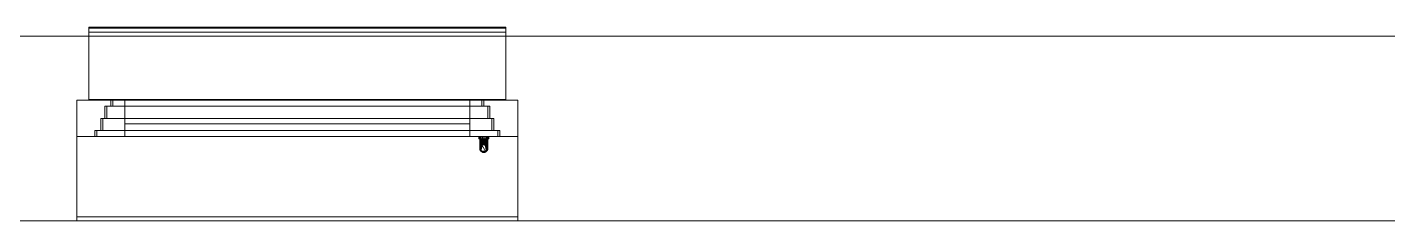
# Model space of a CAD drawing. Header units: millimetres. Extents: x 58509 to 70877, y -36887 to -9553.
# Drawn here: x 64091 to 67484, y -27774 to -27292 of the extents above; entities that cross this region are included whole.
import ezdxf

# ---------------------------------------------------------------- set-up
doc = ezdxf.new("R2010")
doc.units = ezdxf.units.MM
doc.layers.add('A-GLAZ', color=151, linetype='Continuous', lineweight=9)
doc.layers.add('A-WALL', color=113, linetype='Continuous', lineweight=9)

# ---------------------------------------------------------------- blocks, each defined once
blk = doc.blocks.new('FE 1 tlg - DrehKipp - 1100 x 1400-2474492-_3D_')
at = {"layer": 'A-GLAZ'}
mesh = blk.add_polyface(dxfattribs=at)
corners = [(-520, 252, 860.6), (-520, 230, 862), (-520, 72, 871.9), (520, 72, 871.9), (520, 230, 862), (520, 252, 860.6)]
mesh.append_faces([[corners[k] for k in face] for face in [(5, 0, 1, 4)]], dxfattribs={"vtx2": -1})
mesh.append_faces([[corners[k] for k in face] for face in [(1, 2, 3, 4)]], dxfattribs={"vtx3": -1})
mesh = blk.add_polyface(dxfattribs=at)
corners = [(-520, 252, 820.6), (-520, 252, 860.6), (520, 252, 860.6), (520, 252, 820.6)]
mesh.append_faces([[corners[k] for k in face] for face in [(3, 0, 1, 2)]])
mesh = blk.add_polyface(dxfattribs=at)
corners = [(-520, 240, 820.6), (-520, 252, 820.6), (520, 252, 820.6), (520, 240, 820.6)]
mesh.append_faces([[corners[k] for k in face] for face in [(0, 1, 2, 3)]])
mesh = blk.add_polyface(dxfattribs=at)
corners = [(-520, 230, 860), (-520, 230, 862), (-520, 252, 860.6), (-520, 252, 820.6), (-520, 240, 820.6), (-520, 240, 822.6), (-520, 250, 822.6), (-520, 250, 858.8)]
mesh.append_faces([[corners[k] for k in face] for face in [(6, 7, 2, 3)]], dxfattribs={"vtx1": -1, "vtx3": -1})
mesh.append_faces([[corners[k] for k in face] for face in [(4, 5, 6, 3)]], dxfattribs={"vtx2": -1})
mesh.append_faces([[corners[k] for k in face] for face in [(7, 0, 1, 2)]], dxfattribs={"vtx3": -1})
mesh = blk.add_polyface(dxfattribs=at)
corners = [(-520, 250, 822.6), (-520, 240, 822.6), (520, 240, 822.6), (520, 250, 822.6)]
mesh.append_faces([[corners[k] for k in face] for face in [(0, 1, 2, 3)]])
mesh = blk.add_polyface(dxfattribs=at)
corners = [(-520, 250, 858.8), (-520, 250, 822.6), (520, 250, 822.6), (520, 250, 858.8)]
mesh.append_faces([[corners[k] for k in face] for face in [(3, 0, 1, 2)]])
mesh = blk.add_polyface(dxfattribs=at)
corners = [(-520, 230, 860), (-520, 250, 858.8), (520, 250, 858.8), (520, 230, 860), (520, 70, 870), (-520, 70, 870)]
mesh.append_faces([[corners[k] for k in face] for face in [(4, 5, 0, 3)]], dxfattribs={"vtx2": -1})
mesh.append_faces([[corners[k] for k in face] for face in [(0, 1, 2, 3)]], dxfattribs={"vtx3": -1})
mesh = blk.add_polyface(dxfattribs=at)
corners = [(-520, 240, 822.6), (-520, 240, 820.6), (520, 240, 820.6), (520, 240, 822.6)]
mesh.append_faces([[corners[k] for k in face] for face in [(3, 0, 1, 2)]])
mesh = blk.add_polyface(dxfattribs=at)
corners = [(520, 230, 862), (520, 230, 860), (520, 250, 858.8), (520, 250, 822.6), (520, 240, 822.6), (520, 240, 820.6), (520, 252, 820.6), (520, 252, 860.6)]
mesh.append_faces([[corners[k] for k in face] for face in [(2, 7, 0, 1)]], dxfattribs={"vtx0": -1})
mesh.append_faces([[corners[k] for k in face] for face in [(7, 2, 3, 6)]], dxfattribs={"vtx0": -1, "vtx2": -1})
mesh.append_faces([[corners[k] for k in face] for face in [(5, 6, 3, 4)]], dxfattribs={"vtx1": -1})
mesh = blk.add_polyface(dxfattribs=at)
corners = [(-520, 230, 862), (-520, 230, 860), (-520, 70, 870), (-520, 70, 890), (-520, 72, 890), (-520, 72, 871.9)]
mesh.append_faces([[corners[k] for k in face] for face in [(3, 4, 5, 2)]], dxfattribs={"vtx2": -1})
mesh.append_faces([[corners[k] for k in face] for face in [(5, 0, 1, 2)]], dxfattribs={"vtx3": -1})
mesh = blk.add_polyface(dxfattribs=at)
corners = [(520, 230, 860), (520, 230, 862), (520, 72, 871.9), (520, 72, 890), (520, 70, 890), (520, 70, 870)]
mesh.append_faces([[corners[k] for k in face] for face in [(2, 5, 0, 1)]], dxfattribs={"vtx0": -1})
mesh.append_faces([[corners[k] for k in face] for face in [(2, 3, 4, 5)]], dxfattribs={"vtx3": -1})
mesh = blk.add_polyface(dxfattribs=at)
corners = [(550, 70, 850), (550, -20, 850), (-550, -20, 850), (-550, 70, 850)]
mesh.append_faces([[corners[k] for k in face] for face in [(1, 2, 3, 0)]])
mesh = blk.add_polyface(dxfattribs=at)
corners = [(-550, -20, 2250), (-550, 70, 2250), (-550, 70, 850), (-550, -20, 850)]
mesh.append_faces([[corners[k] for k in face] for face in [(3, 0, 1, 2)]])
mesh = blk.add_polyface(dxfattribs=at)
corners = [(-550, 70, 2250), (550, 70, 2250), (550, 70, 850), (-550, 70, 850), (465, 70, 945), (465, 70, 2165), (-465, 70, 2165), (-465, 70, 945)]
mesh.append_faces([[corners[k] for k in face] for face in [(1, 5, 6, 0), (0, 6, 7, 3)]], dxfattribs={"vtx0": -1, "vtx2": -1})
mesh.append_faces([[corners[k] for k in face] for face in [(4, 5, 1, 2), (7, 4, 2, 3)]], dxfattribs={"vtx1": -1, "vtx3": -1})
mesh = blk.add_polyface(dxfattribs=at)
corners = [(550, 70, 2250), (-550, 70, 2250), (-550, -20, 2250), (550, -20, 2250)]
mesh.append_faces([[corners[k] for k in face] for face in [(2, 3, 0, 1)]])
mesh = blk.add_polyface(dxfattribs=at)
corners = [(-520, 72, 890), (-520, 70, 890), (520, 70, 890), (520, 72, 890)]
mesh.append_faces([[corners[k] for k in face] for face in [(0, 1, 2, 3)]])
mesh = blk.add_polyface(dxfattribs=at)
corners = [(-520, 72, 871.9), (-520, 72, 890), (520, 72, 890), (520, 72, 871.9)]
mesh.append_faces([[corners[k] for k in face] for face in [(3, 0, 1, 2)]])
mesh = blk.add_polyface(dxfattribs=at)
corners = [(-520, 70, 890), (-520, 70, 870), (520, 70, 870), (520, 70, 890)]
mesh.append_faces([[corners[k] for k in face] for face in [(3, 0, 1, 2)]])
mesh = blk.add_polyface(dxfattribs=at)
corners = [(-465, 55, 945), (-465, 70, 945), (-465, 70, 2165), (-465, 55, 2165)]
mesh.append_faces([[corners[k] for k in face] for face in [(0, 1, 2, 3)]])
mesh = blk.add_polyface(dxfattribs=at)
corners = [(465, 55, 945), (465, 70, 945), (-465, 70, 945), (-465, 55, 945)]
mesh.append_faces([[corners[k] for k in face] for face in [(3, 0, 1, 2)]])
mesh = blk.add_polyface(dxfattribs=at)
corners = [(465, 70, 2165), (465, 55, 2165), (-465, 55, 2165), (-465, 70, 2165)]
mesh.append_faces([[corners[k] for k in face] for face in [(2, 3, 0, 1)]])
mesh = blk.add_polyface(dxfattribs=at)
corners = [(-460, 70, 950), (-460, 70, 2160), (460, 70, 2160), (460, 70, 950), (-430, 70, 2130), (-430, 70, 980), (430, 70, 980), (430, 70, 2130)]
mesh.append_faces([[corners[k] for k in face] for face in [(2, 7, 4, 1), (1, 4, 5, 0)]], dxfattribs={"vtx0": -1, "vtx2": -1})
mesh.append_faces([[corners[k] for k in face] for face in [(6, 7, 2, 3), (5, 6, 3, 0)]], dxfattribs={"vtx1": -1, "vtx3": -1})
mesh = blk.add_polyface(dxfattribs=at)
corners = [(-460, 70, 2160), (-460, 70, 950), (-460, 55, 950), (-460, 55, 2160)]
mesh.append_faces([[corners[k] for k in face] for face in [(2, 3, 0, 1)]])
mesh = blk.add_polyface(dxfattribs=at)
corners = [(-460, 70, 950), (460, 70, 950), (460, 55, 950), (-460, 55, 950)]
mesh.append_faces([[corners[k] for k in face] for face in [(3, 0, 1, 2)]])
mesh = blk.add_polyface(dxfattribs=at)
corners = [(460, 70, 2160), (-460, 70, 2160), (-460, 55, 2160), (460, 55, 2160)]
mesh.append_faces([[corners[k] for k in face] for face in [(3, 0, 1, 2)]])
mesh = blk.add_polyface(dxfattribs=at)
corners = [(-430, -20, 2130), (-430, -20, 980), (-430, 70, 980), (-430, 70, 2130)]
mesh.append_faces([[corners[k] for k in face] for face in [(3, 0, 1, 2)]])
mesh = blk.add_polyface(dxfattribs=at)
corners = [(-430, -20, 980), (430, -20, 980), (430, 70, 980), (-430, 70, 980)]
mesh.append_faces([[corners[k] for k in face] for face in [(3, 0, 1, 2)]])
mesh = blk.add_polyface(dxfattribs=at)
corners = [(430, -20, 2130), (-430, -20, 2130), (-430, 70, 2130), (430, 70, 2130)]
mesh.append_faces([[corners[k] for k in face] for face in [(3, 0, 1, 2)]])
mesh = blk.add_polyface(dxfattribs=at)
corners = [(430, -20, 980), (430, -20, 2130), (430, 70, 2130), (430, 70, 980)]
mesh.append_faces([[corners[k] for k in face] for face in [(3, 0, 1, 2)]])
mesh = blk.add_polyface(dxfattribs=at)
corners = [(460, 70, 950), (460, 70, 2160), (460, 55, 2160), (460, 55, 950)]
mesh.append_faces([[corners[k] for k in face] for face in [(2, 3, 0, 1)]])
mesh = blk.add_polyface(dxfattribs=at)
corners = [(465, 70, 945), (465, 55, 945), (465, 55, 2165), (465, 70, 2165)]
mesh.append_faces([[corners[k] for k in face] for face in [(2, 3, 0, 1)]])
mesh = blk.add_polyface(dxfattribs=at)
corners = [(550, 70, 2250), (550, -20, 2250), (550, -20, 850), (550, 70, 850)]
mesh.append_faces([[corners[k] for k in face] for face in [(3, 0, 1, 2)]])
mesh = blk.add_polyface(dxfattribs=at)
corners = [(480, 55, 930), (480, 55, 2180), (-480, 55, 2180), (-480, 55, 930), (465, 55, 2165), (465, 55, 945), (-465, 55, 945), (-465, 55, 2165)]
mesh.append_faces([[corners[k] for k in face] for face in [(2, 7, 4, 1), (1, 4, 5, 0)]], dxfattribs={"vtx0": -1, "vtx2": -1})
mesh.append_faces([[corners[k] for k in face] for face in [(6, 7, 2, 3), (5, 6, 3, 0)]], dxfattribs={"vtx1": -1, "vtx3": -1})
mesh = blk.add_polyface(dxfattribs=at)
corners = [(480, 25, 930), (480, 55, 930), (-480, 55, 930), (-480, 25, 930)]
mesh.append_faces([[corners[k] for k in face] for face in [(3, 0, 1, 2)]])
mesh = blk.add_polyface(dxfattribs=at)
corners = [(-480, 25, 930), (-480, 55, 930), (-480, 55, 2180), (-480, 25, 2180)]
mesh.append_faces([[corners[k] for k in face] for face in [(3, 0, 1, 2)]])
mesh = blk.add_polyface(dxfattribs=at)
corners = [(480, 55, 2180), (480, 25, 2180), (-480, 25, 2180), (-480, 55, 2180)]
mesh.append_faces([[corners[k] for k in face] for face in [(2, 3, 0, 1)]])
mesh = blk.add_polyface(dxfattribs=at)
corners = [(-475, 55, 2175), (-475, 55, 935), (-475, 25, 935), (-475, 25, 2175)]
mesh.append_faces([[corners[k] for k in face] for face in [(2, 3, 0, 1)]])
mesh = blk.add_polyface(dxfattribs=at)
corners = [(-475, 55, 935), (475, 55, 935), (475, 25, 935), (-475, 25, 935)]
mesh.append_faces([[corners[k] for k in face] for face in [(3, 0, 1, 2)]])
mesh = blk.add_polyface(dxfattribs=at)
corners = [(-475, 55, 935), (-475, 55, 2175), (475, 55, 2175), (475, 55, 935), (-460, 55, 2160), (-460, 55, 950), (460, 55, 950), (460, 55, 2160)]
mesh.append_faces([[corners[k] for k in face] for face in [(2, 7, 4, 1), (1, 4, 5, 0)]], dxfattribs={"vtx0": -1, "vtx2": -1})
mesh.append_faces([[corners[k] for k in face] for face in [(6, 7, 2, 3), (5, 6, 3, 0)]], dxfattribs={"vtx1": -1, "vtx3": -1})
mesh = blk.add_polyface(dxfattribs=at)
corners = [(475, 55, 2175), (-475, 55, 2175), (-475, 25, 2175), (475, 25, 2175)]
mesh.append_faces([[corners[k] for k in face] for face in [(2, 3, 0, 1)]])
at = {"layer": 'A-GLAZ', "transparency": 33554432}
mesh = blk.add_polyface(dxfattribs=at)
corners = [(-430, 55, 980), (430, 55, 980), (430, 11, 980), (-430, 11, 980)]
mesh.append_faces([[corners[k] for k in face] for face in [(0, 1, 2, 3)]])
mesh = blk.add_polyface(dxfattribs=at)
corners = [(-430, 55, 2130), (-430, 55, 980), (-430, 11, 980), (-430, 11, 2130)]
mesh.append_faces([[corners[k] for k in face] for face in [(2, 3, 0, 1)]])
mesh = blk.add_polyface(dxfattribs=at)
corners = [(430, 55, 2130), (430, 55, 980), (-430, 55, 980), (-430, 55, 2130)]
mesh.append_faces([[corners[k] for k in face] for face in [(2, 3, 0, 1)]])
mesh = blk.add_polyface(dxfattribs=at)
corners = [(-430, 55, 2130), (-430, 11, 2130), (430, 11, 2130), (430, 55, 2130)]
mesh.append_faces([[corners[k] for k in face] for face in [(3, 0, 1, 2)]])
mesh = blk.add_polyface(dxfattribs=at)
corners = [(430, 11, 2130), (430, 11, 980), (430, 55, 980), (430, 55, 2130)]
mesh.append_faces([[corners[k] for k in face] for face in [(2, 3, 0, 1)]])
at = {"layer": 'A-GLAZ'}
mesh = blk.add_polyface(dxfattribs=at)
corners = [(475, 55, 935), (475, 55, 2175), (475, 25, 2175), (475, 25, 935)]
mesh.append_faces([[corners[k] for k in face] for face in [(2, 3, 0, 1)]])
mesh = blk.add_polyface(dxfattribs=at)
corners = [(480, 55, 2180), (480, 55, 930), (480, 25, 930), (480, 25, 2180)]
mesh.append_faces([[corners[k] for k in face] for face in [(2, 3, 0, 1)]])
mesh = blk.add_polyface(dxfattribs=at)
corners = [(490, 25, 920), (490, 25, 2190), (-490, 25, 2190), (-490, 25, 920), (480, 25, 2180), (480, 25, 930), (-480, 25, 930), (-480, 25, 2180)]
mesh.append_faces([[corners[k] for k in face] for face in [(2, 7, 4, 1), (1, 4, 5, 0)]], dxfattribs={"vtx0": -1, "vtx2": -1})
mesh.append_faces([[corners[k] for k in face] for face in [(6, 7, 2, 3), (5, 6, 3, 0)]], dxfattribs={"vtx1": -1, "vtx3": -1})
mesh = blk.add_polyface(dxfattribs=at)
corners = [(490, -5, 920), (490, 25, 920), (-490, 25, 920), (-490, -5, 920)]
mesh.append_faces([[corners[k] for k in face] for face in [(3, 0, 1, 2)]])
mesh = blk.add_polyface(dxfattribs=at)
corners = [(-490, -5, 920), (-490, 25, 920), (-490, 25, 2190), (-490, -5, 2190)]
mesh.append_faces([[corners[k] for k in face] for face in [(0, 1, 2, 3)]])
mesh = blk.add_polyface(dxfattribs=at)
corners = [(490, 25, 2190), (490, -5, 2190), (-490, -5, 2190), (-490, 25, 2190)]
mesh.append_faces([[corners[k] for k in face] for face in [(1, 2, 3, 0)]])
mesh = blk.add_polyface(dxfattribs=at)
corners = [(-485, 25, 2185), (-485, 25, 925), (-485, -5, 925), (-485, -5, 2185)]
mesh.append_faces([[corners[k] for k in face] for face in [(2, 3, 0, 1)]])
mesh = blk.add_polyface(dxfattribs=at)
corners = [(-485, 25, 925), (485, 25, 925), (485, -5, 925), (-485, -5, 925)]
mesh.append_faces([[corners[k] for k in face] for face in [(3, 0, 1, 2)]])
mesh = blk.add_polyface(dxfattribs=at)
corners = [(-485, 25, 925), (-485, 25, 2185), (485, 25, 2185), (485, 25, 925), (-475, 25, 2175), (-475, 25, 935), (475, 25, 935), (475, 25, 2175)]
mesh.append_faces([[corners[k] for k in face] for face in [(2, 7, 4, 1), (1, 4, 5, 0)]], dxfattribs={"vtx0": -1, "vtx2": -1})
mesh.append_faces([[corners[k] for k in face] for face in [(6, 7, 2, 3), (5, 6, 3, 0)]], dxfattribs={"vtx1": -1, "vtx3": -1})
mesh = blk.add_polyface(dxfattribs=at)
corners = [(485, 25, 2185), (-485, 25, 2185), (-485, -5, 2185), (485, -5, 2185)]
mesh.append_faces([[corners[k] for k in face] for face in [(2, 3, 0, 1)]])
at = {"layer": 'A-GLAZ', "transparency": 33554432}
mesh = blk.add_polyface(dxfattribs=at)
corners = [(-430, 11, 2130), (-430, 11, 980), (430, 11, 980), (430, 11, 2130)]
mesh.append_faces([[corners[k] for k in face] for face in [(2, 3, 0, 1)]])
at = {"layer": 'A-GLAZ'}
mesh = blk.add_polyface(dxfattribs=at)
corners = [(485, 25, 925), (485, 25, 2185), (485, -5, 2185), (485, -5, 925)]
mesh.append_faces([[corners[k] for k in face] for face in [(3, 0, 1, 2)]])
mesh = blk.add_polyface(dxfattribs=at)
corners = [(490, 25, 2190), (490, 25, 920), (490, -5, 920), (490, -5, 2190)]
mesh.append_faces([[corners[k] for k in face] for face in [(2, 3, 0, 1)]])
mesh = blk.add_polyface(dxfattribs=at)
corners = [(550, -20, 2250), (-550, -20, 2250), (-550, -20, 850), (550, -20, 850), (505, -20, 2205), (505, -20, 905), (-505, -20, 905), (-505, -20, 2205)]
mesh.append_faces([[corners[k] for k in face] for face in [(1, 7, 4, 0), (0, 4, 5, 3)]], dxfattribs={"vtx0": -1, "vtx2": -1})
mesh.append_faces([[corners[k] for k in face] for face in [(6, 7, 1, 2), (5, 6, 2, 3)]], dxfattribs={"vtx1": -1, "vtx3": -1})
at = {"layer": 'A-GLAZ', "lineweight": 5}
mesh = blk.add_polyface(dxfattribs=at)
corners = [(-550, -20, 875), (-550, -230, 875), (550, -230, 875), (550, -20, 875)]
mesh.append_faces([[corners[k] for k in face] for face in [(3, 0, 1, 2)]])
mesh = blk.add_polyface(dxfattribs=at)
corners = [(-550, -20, 850), (550, -20, 850), (550, -220, 850), (-550, -220, 850)]
mesh.append_faces([[corners[k] for k in face] for face in [(2, 3, 0, 1)]])
mesh = blk.add_polyface(dxfattribs=at)
corners = [(-550, -230, 875), (-550, -20, 875), (-550, -20, 850), (-550, -220, 850), (-550, -220, 857), (-550, -230, 857)]
mesh.append_faces([[corners[k] for k in face] for face in [(0, 4, 5)]], dxfattribs={"vtx0": -1})
mesh.append_faces([[corners[k] for k in face] for face in [(4, 0, 1, 2)]], dxfattribs={"vtx0": -1, "vtx3": -1})
mesh.append_faces([[corners[k] for k in face] for face in [(3, 4, 2)]], dxfattribs={"vtx1": -1})
mesh = blk.add_polyface(dxfattribs=at)
corners = [(-550, -20, 875), (550, -20, 875), (550, -20, 850), (-550, -20, 850)]
mesh.append_faces([[corners[k] for k in face] for face in [(0, 1, 2, 3)]])
at = {"layer": 'A-GLAZ'}
mesh = blk.add_polyface(dxfattribs=at)
corners = [(505, -20, 905), (505, -5, 905), (-505, -5, 905), (-505, -20, 905)]
mesh.append_faces([[corners[k] for k in face] for face in [(0, 1, 2, 3)]])
mesh = blk.add_polyface(dxfattribs=at)
corners = [(-505, -20, 905), (-505, -5, 905), (-505, -5, 2205), (-505, -20, 2205)]
mesh.append_faces([[corners[k] for k in face] for face in [(0, 1, 2, 3)]])
mesh = blk.add_polyface(dxfattribs=at)
corners = [(505, -5, 905), (505, -5, 2205), (-505, -5, 2205), (-505, -5, 905), (490, -5, 2190), (490, -5, 920), (-490, -5, 920), (-490, -5, 2190)]
mesh.append_faces([[corners[k] for k in face] for face in [(2, 7, 4, 1), (1, 4, 5, 0)]], dxfattribs={"vtx0": -1, "vtx2": -1})
mesh.append_faces([[corners[k] for k in face] for face in [(6, 7, 2, 3), (5, 6, 3, 0)]], dxfattribs={"vtx1": -1, "vtx3": -1})
mesh = blk.add_polyface(dxfattribs=at)
corners = [(505, -5, 2205), (505, -20, 2205), (-505, -20, 2205), (-505, -5, 2205)]
mesh.append_faces([[corners[k] for k in face] for face in [(2, 3, 0, 1)]])
mesh = blk.add_polyface(dxfattribs=at)
corners = [(-500, -5, 2200), (-500, -5, 910), (-500, -20, 910), (-500, -20, 2200)]
mesh.append_faces([[corners[k] for k in face] for face in [(3, 0, 1, 2)]])
mesh = blk.add_polyface(dxfattribs=at)
corners = [(-500, -5, 910), (500, -5, 910), (500, -20, 910), (-500, -20, 910)]
mesh.append_faces([[corners[k] for k in face] for face in [(2, 3, 0, 1)]])
mesh = blk.add_polyface(dxfattribs=at)
corners = [(-500, -5, 910), (-500, -5, 2200), (500, -5, 2200), (500, -5, 910), (-485, -5, 2185), (-485, -5, 925), (485, -5, 925), (485, -5, 2185)]
mesh.append_faces([[corners[k] for k in face] for face in [(2, 7, 4, 1), (1, 4, 5, 0)]], dxfattribs={"vtx0": -1, "vtx2": -1})
mesh.append_faces([[corners[k] for k in face] for face in [(6, 7, 2, 3), (5, 6, 3, 0)]], dxfattribs={"vtx1": -1, "vtx3": -1})
mesh = blk.add_polyface(dxfattribs=at)
corners = [(500, -5, 2200), (-500, -5, 2200), (-500, -20, 2200), (500, -20, 2200)]
mesh.append_faces([[corners[k] for k in face] for face in [(2, 3, 0, 1)]])
mesh = blk.add_polyface(dxfattribs=at)
corners = [(-500, -20, 2200), (-500, -20, 910), (500, -20, 910), (500, -20, 2200), (-430, -20, 980), (-430, -20, 2130), (430, -20, 2130), (430, -20, 980)]
mesh.append_faces([[corners[k] for k in face] for face in [(2, 7, 4, 1), (1, 4, 5, 0)]], dxfattribs={"vtx0": -1, "vtx2": -1})
mesh.append_faces([[corners[k] for k in face] for face in [(6, 7, 2, 3), (5, 6, 3, 0)]], dxfattribs={"vtx1": -1, "vtx3": -1})
at = {"layer": 'A-GLAZ', "lineweight": 5}
mesh = blk.add_polyface(dxfattribs=at)
corners = [(452.5, -20, 1572.5), (452.9, -20, 1575.7), (454.2, -20, 1578.7), (456.2, -20, 1581.3), (458.8, -20, 1583.3), (461.8, -20, 1584.6), (465, -20, 1585), (468.2, -20, 1584.6), (471.3, -20, 1583.3), (473.8, -20, 1581.3), (475.8, -20, 1578.7), (477.1, -20, 1575.7), (477.5, -20, 1572.5), (477.5, -20, 1555), (477.5, -20, 1537.5), (477.1, -20, 1534.3), (475.8, -20, 1531.2), (473.8, -20, 1528.7), (471.3, -20, 1526.7), (468.2, -20, 1525.4), (465, -20, 1525), (461.8, -20, 1525.4), (458.8, -20, 1526.7), (456.2, -20, 1528.7), (454.2, -20, 1531.2), (452.9, -20, 1534.3), (452.5, -20, 1537.5), (452.5, -20, 1555)]
mesh.append_faces([[corners[k] for k in face] for face in [(7, 5, 6)]], dxfattribs={"vtx0": -1})
mesh.append_faces([[corners[k] for k in face] for face in [(0, 11, 12, 13), (13, 26, 27, 0)]], dxfattribs={"vtx0": -1, "vtx3": -1})
mesh.append_faces([[corners[k] for k in face] for face in [(14, 15, 26, 13), (0, 1, 11)]], dxfattribs={"vtx1": -1, "vtx2": -1})
mesh.append_faces([[corners[k] for k in face] for face in [(15, 16, 25, 26), (18, 19, 22, 23), (17, 18, 23, 24), (16, 17, 24, 25), (10, 11, 1, 2), (8, 9, 3, 4), (7, 8, 4, 5), (9, 10, 2, 3)]], dxfattribs={"vtx1": -1, "vtx3": -1})
mesh.append_faces([[corners[k] for k in face] for face in [(19, 20, 21, 22)]], dxfattribs={"vtx3": -1})
mesh = blk.add_polyface(dxfattribs=at)
corners = [(477.5, -26, 1572.5), (477.5, -20, 1572.5), (477.1, -20, 1575.7), (475.8, -20, 1578.7), (473.8, -20, 1581.3), (471.3, -20, 1583.3), (468.2, -20, 1584.6), (465, -20, 1585), (461.8, -20, 1584.6), (458.8, -20, 1583.3), (456.2, -20, 1581.3), (454.2, -20, 1578.7), (452.9, -20, 1575.7), (452.5, -20, 1572.5), (452.5, -26, 1572.5), (452.9, -26, 1575.7), (454.2, -26, 1578.7), (456.2, -26, 1581.3), (458.8, -26, 1583.3), (461.8, -26, 1584.6), (465, -26, 1585), (468.2, -26, 1584.6), (471.3, -26, 1583.3), (473.8, -26, 1581.3), (475.8, -26, 1578.7), (477.1, -26, 1575.7)]
mesh.append_faces([[corners[k] for k in face] for face in [(15, 12, 13, 14), (2, 25, 0, 1)]], dxfattribs={"vtx0": -1})
mesh.append_faces([[corners[k] for k in face] for face in [(16, 11, 12, 15), (18, 9, 10, 17), (17, 10, 11, 16), (19, 8, 9, 18), (8, 19, 20, 7), (21, 6, 7, 20), (22, 5, 6, 21), (24, 3, 4, 23), (23, 4, 5, 22), (25, 2, 3, 24)]], dxfattribs={"vtx0": -1, "vtx2": -1})
mesh = blk.add_polyface(dxfattribs=at)
corners = [(452.5, -26, 1537.5), (452.5, -20, 1537.5), (452.9, -20, 1534.3), (454.2, -20, 1531.2), (456.2, -20, 1528.7), (458.8, -20, 1526.7), (461.8, -20, 1525.4), (465, -20, 1525), (468.2, -20, 1525.4), (471.3, -20, 1526.7), (473.8, -20, 1528.7), (475.8, -20, 1531.2), (477.1, -20, 1534.3), (477.5, -20, 1537.5), (477.5, -26, 1537.5), (477.1, -26, 1534.3), (475.8, -26, 1531.2), (473.8, -26, 1528.7), (471.3, -26, 1526.7), (468.2, -26, 1525.4), (465, -26, 1525), (461.8, -26, 1525.4), (458.8, -26, 1526.7), (456.2, -26, 1528.7), (454.2, -26, 1531.2), (452.9, -26, 1534.3)]
mesh.append_faces([[corners[k] for k in face] for face in [(15, 12, 13, 14), (2, 25, 0, 1)]], dxfattribs={"vtx0": -1})
mesh.append_faces([[corners[k] for k in face] for face in [(16, 11, 12, 15), (18, 9, 10, 17), (17, 10, 11, 16), (19, 8, 9, 18), (8, 19, 20, 7), (21, 6, 7, 20), (22, 5, 6, 21), (24, 3, 4, 23), (23, 4, 5, 22), (25, 2, 3, 24)]], dxfattribs={"vtx0": -1, "vtx2": -1})
mesh = blk.add_polyface(dxfattribs=at)
corners = [(452.5, -26, 1555), (452.5, -20, 1555), (452.5, -20, 1537.5), (452.5, -26, 1537.5)]
mesh.append_faces([[corners[k] for k in face] for face in [(3, 0, 1, 2)]])
mesh = blk.add_polyface(dxfattribs=at)
corners = [(452.5, -26, 1572.5), (452.5, -20, 1572.5), (452.5, -20, 1555), (452.5, -26, 1555)]
mesh.append_faces([[corners[k] for k in face] for face in [(2, 3, 0, 1)]])
mesh = blk.add_polyface(dxfattribs=at)
corners = [(452.5, -26, 1572.5), (452.5, -26, 1555), (452.5, -26, 1537.5), (452.9, -26, 1534.3), (454.2, -26, 1531.2), (456.2, -26, 1528.7), (458.8, -26, 1526.7), (461.8, -26, 1525.4), (465, -26, 1525), (468.2, -26, 1525.4), (471.3, -26, 1526.7), (473.8, -26, 1528.7), (475.8, -26, 1531.2), (477.1, -26, 1534.3), (477.5, -26, 1537.5), (477.5, -26, 1555), (477.5, -26, 1572.5), (477.1, -26, 1575.7), (475.8, -26, 1578.7), (473.8, -26, 1581.3), (471.3, -26, 1583.3), (468.2, -26, 1584.6), (465, -26, 1585), (461.8, -26, 1584.6), (458.8, -26, 1583.3), (456.2, -26, 1581.3), (454.2, -26, 1578.7), (452.9, -26, 1575.7), (475, -26, 1555), (474.7, -26, 1552.4), (473.7, -26, 1550), (472.1, -26, 1547.9), (470, -26, 1546.3), (467.6, -26, 1545.3), (465, -26, 1545), (462.4, -26, 1545.3), (460, -26, 1546.3), (457.9, -26, 1547.9), (456.3, -26, 1550), (455.3, -26, 1552.4), (455, -26, 1555), (455.3, -26, 1557.6), (456.3, -26, 1560), (457.9, -26, 1562.1), (460, -26, 1563.7), (462.4, -26, 1564.7), (465, -26, 1565), (467.6, -26, 1564.7), (470, -26, 1563.7), (472.1, -26, 1562.1), (473.7, -26, 1560), (474.7, -26, 1557.6)]
mesh.append_faces([[corners[k] for k in face] for face in [(36, 2, 35)]], dxfattribs={"vtx0": -1, "vtx1": -1})
mesh.append_faces([[corners[k] for k in face] for face in [(2, 36, 37), (2, 37, 38, 1), (34, 11, 12, 33), (14, 31, 32), (14, 32, 33), (0, 43, 44), (0, 44, 45, 27), (16, 48, 49), (16, 49, 50), (47, 17, 18, 46), (1, 40, 41)]], dxfattribs={"vtx0": -1, "vtx2": -1})
mesh.append_faces([[corners[k] for k in face] for face in [(34, 7, 8, 9), (34, 9, 10, 11), (33, 12, 13, 14), (46, 24, 25, 26), (46, 20, 21, 22)]], dxfattribs={"vtx0": -1, "vtx3": -1})
mesh.append_faces([[corners[k] for k in face] for face in [(3, 4, 35, 2), (6, 7, 34, 5), (38, 39, 1), (39, 40, 1), (29, 30, 15), (28, 29, 15), (41, 42, 1), (23, 24, 46, 22), (51, 28, 15), (19, 20, 46, 18)]], dxfattribs={"vtx1": -1, "vtx2": -1})
mesh.append_faces([[corners[k] for k in face] for face in [(4, 5, 34, 35), (14, 15, 30, 31), (42, 43, 0, 1), (26, 27, 45, 46), (47, 48, 16, 17), (50, 51, 15, 16)]], dxfattribs={"vtx1": -1, "vtx3": -1})
mesh = blk.add_polyface(dxfattribs=at)
corners = [(475, -50, 1555), (475, -26, 1555), (474.7, -26, 1557.6), (473.7, -26, 1560), (472.1, -26, 1562.1), (470, -26, 1563.7), (467.6, -26, 1564.7), (465, -26, 1565), (462.4, -26, 1564.7), (460, -26, 1563.7), (457.9, -26, 1562.1), (456.3, -26, 1560), (455.3, -26, 1557.6), (455, -26, 1555), (455, -50, 1555), (455.3, -52.6, 1557.6), (456.3, -55, 1560), (457.9, -57.1, 1562.1), (460, -58.7, 1563.7), (462.4, -59.7, 1564.7), (465, -60, 1565), (467.6, -59.7, 1564.7), (470, -58.7, 1563.7), (472.1, -57.1, 1562.1), (473.7, -55, 1560), (474.7, -52.6, 1557.6)]
mesh.append_faces([[corners[k] for k in face] for face in [(14, 12, 13)]], dxfattribs={"vtx0": -1})
mesh.append_faces([[corners[k] for k in face] for face in [(25, 6, 24), (3, 0, 2), (5, 0, 4), (12, 14, 11), (10, 14, 9), (19, 22, 18)]], dxfattribs={"vtx0": -1, "vtx1": -1})
mesh.append_faces([[corners[k] for k in face] for face in [(17, 23, 7)]], dxfattribs={"vtx0": -1, "vtx1": -1, "vtx2": -1})
mesh.append_faces([[corners[k] for k in face] for face in [(18, 22, 23, 17), (7, 23, 24), (0, 3, 4), (7, 16, 17), (16, 7, 8), (15, 8, 9), (14, 10, 11)]], dxfattribs={"vtx0": -1, "vtx2": -1})
mesh.append_faces([[corners[k] for k in face] for face in [(21, 22, 19, 20), (1, 2, 0)]], dxfattribs={"vtx1": -1})
mesh.append_faces([[corners[k] for k in face] for face in [(6, 7, 24), (25, 0, 5), (5, 6, 25), (15, 16, 8), (14, 15, 9)]], dxfattribs={"vtx1": -1, "vtx2": -1})
mesh = blk.add_polyface(dxfattribs=at)
corners = [(455, -50, 1555), (455, -26, 1555), (455.3, -26, 1552.4), (456.3, -26, 1550), (457.9, -26, 1547.9), (460, -26, 1546.3), (462.4, -26, 1545.3), (465, -26, 1545), (467.6, -26, 1545.3), (470, -26, 1546.3), (472.1, -26, 1547.9), (473.7, -26, 1550), (474.7, -26, 1552.4), (475, -26, 1555), (475, -50, 1555), (474.7, -47.4, 1552.4), (473.7, -45, 1550), (472.1, -42.9, 1547.9), (470, -41.3, 1546.3), (467.6, -40.3, 1545.3), (465, -40, 1545), (462.4, -40.3, 1545.3), (460, -41.3, 1546.3), (457.9, -42.9, 1547.9), (456.3, -45, 1550), (455.3, -47.4, 1552.4)]
mesh.append_faces([[corners[k] for k in face] for face in [(1, 25, 0)]], dxfattribs={"vtx0": -1})
mesh.append_faces([[corners[k] for k in face] for face in [(2, 23, 1), (3, 22, 2), (6, 21, 5), (12, 18, 11), (10, 19, 9)]], dxfattribs={"vtx0": -1, "vtx1": -1})
mesh.append_faces([[corners[k] for k in face] for face in [(1, 24, 25), (4, 21, 22), (2, 22, 23), (1, 23, 24), (22, 3, 4), (12, 17, 18), (10, 18, 19), (13, 15, 16), (13, 16, 17), (20, 7, 8, 19), (19, 8, 9), (18, 10, 11), (17, 12, 13)]], dxfattribs={"vtx0": -1, "vtx2": -1})
mesh.append_faces([[corners[k] for k in face] for face in [(4, 5, 21)]], dxfattribs={"vtx1": -1, "vtx2": -1})
mesh.append_faces([[corners[k] for k in face] for face in [(6, 7, 20, 21)]], dxfattribs={"vtx1": -1, "vtx3": -1})
mesh.append_faces([[corners[k] for k in face] for face in [(13, 14, 15)]], dxfattribs={"vtx2": -1})
mesh = blk.add_polyface(dxfattribs=at)
corners = [(477.5, -26, 1555), (477.5, -20, 1555), (477.5, -20, 1572.5), (477.5, -26, 1572.5)]
mesh.append_faces([[corners[k] for k in face] for face in [(3, 0, 1, 2)]])
mesh = blk.add_polyface(dxfattribs=at)
corners = [(477.5, -26, 1537.5), (477.5, -20, 1537.5), (477.5, -20, 1555), (477.5, -26, 1555)]
mesh.append_faces([[corners[k] for k in face] for face in [(2, 3, 0, 1)]])
at = {"layer": 'A-GLAZ'}
mesh = blk.add_polyface(dxfattribs=at)
corners = [(500, -5, 910), (500, -5, 2200), (500, -20, 2200), (500, -20, 910)]
mesh.append_faces([[corners[k] for k in face] for face in [(3, 0, 1, 2)]])
mesh = blk.add_polyface(dxfattribs=at)
corners = [(505, -5, 2205), (505, -5, 905), (505, -20, 905), (505, -20, 2205)]
mesh.append_faces([[corners[k] for k in face] for face in [(2, 3, 0, 1)]])
at = {"layer": 'A-GLAZ', "lineweight": 5}
mesh = blk.add_polyface(dxfattribs=at)
corners = [(550, -20, 875), (550, -230, 875), (550, -230, 857), (550, -220, 857), (550, -220, 850), (550, -20, 850)]
mesh.append_faces([[corners[k] for k in face] for face in [(3, 0, 1, 2)]], dxfattribs={"vtx0": -1})
mesh.append_faces([[corners[k] for k in face] for face in [(5, 0, 3, 4)]], dxfattribs={"vtx1": -1})
mesh = blk.add_polyface(dxfattribs=at)
corners = [(475, -50, 1435), (474.7, -52.6, 1435), (473.7, -55, 1435), (472.1, -57.1, 1435), (470, -58.7, 1435), (467.6, -59.7, 1435), (465, -60, 1435), (462.4, -59.7, 1435), (460, -58.7, 1435), (457.9, -57.1, 1435), (456.3, -55, 1435), (455.3, -52.6, 1435), (455, -50, 1435), (455.3, -47.4, 1435), (456.3, -45, 1435), (457.9, -42.9, 1435), (460, -41.3, 1435), (462.4, -40.3, 1435), (465, -40, 1435), (467.6, -40.3, 1435), (470, -41.3, 1435), (472.1, -42.9, 1435), (473.7, -45, 1435), (474.7, -47.4, 1435)]
mesh.append_faces([[corners[k] for k in face] for face in [(14, 12, 13), (8, 6, 7)]], dxfattribs={"vtx0": -1})
mesh.append_faces([[corners[k] for k in face] for face in [(16, 4, 8, 14)]], dxfattribs={"vtx0": -1, "vtx1": -1, "vtx2": -1, "vtx3": -1})
mesh.append_faces([[corners[k] for k in face] for face in [(16, 21, 22, 4), (8, 11, 12, 14)]], dxfattribs={"vtx0": -1, "vtx2": -1, "vtx3": -1})
mesh.append_faces([[corners[k] for k in face] for face in [(20, 21, 18, 19), (15, 16, 14)]], dxfattribs={"vtx1": -1})
mesh.append_faces([[corners[k] for k in face] for face in [(0, 1, 4)]], dxfattribs={"vtx1": -1, "vtx2": -1})
mesh.append_faces([[corners[k] for k in face] for face in [(2, 3, 4, 1)]], dxfattribs={"vtx2": -1})
mesh.append_faces([[corners[k] for k in face] for face in [(22, 23, 0, 4), (4, 5, 6, 8), (16, 17, 18, 21)]], dxfattribs={"vtx2": -1, "vtx3": -1})
mesh.append_faces([[corners[k] for k in face] for face in [(8, 9, 10, 11)]], dxfattribs={"vtx3": -1})
mesh = blk.add_polyface(dxfattribs=at)
corners = [(475, -50, 1555), (475, -50, 1435), (474.7, -47.4, 1435), (473.7, -45, 1435), (472.1, -42.9, 1435), (470, -41.3, 1435), (467.6, -40.3, 1435), (465, -40, 1435), (462.4, -40.3, 1435), (460, -41.3, 1435), (457.9, -42.9, 1435), (456.3, -45, 1435), (455.3, -47.4, 1435), (455, -50, 1435), (455, -50, 1555), (455.3, -47.4, 1552.4), (456.3, -45, 1550), (457.9, -42.9, 1547.9), (460, -41.3, 1546.3), (462.4, -40.3, 1545.3), (465, -40, 1545), (467.6, -40.3, 1545.3), (470, -41.3, 1546.3), (472.1, -42.9, 1547.9), (473.7, -45, 1550), (474.7, -47.4, 1552.4)]
mesh.append_faces([[corners[k] for k in face] for face in [(15, 13, 14), (1, 25, 0)]], dxfattribs={"vtx0": -1})
mesh.append_faces([[corners[k] for k in face] for face in [(16, 13, 15), (25, 1, 24)]], dxfattribs={"vtx0": -1, "vtx1": -1})
mesh.append_faces([[corners[k] for k in face] for face in [(17, 11, 12), (16, 12, 13), (19, 8, 9, 18), (18, 9, 10, 17), (17, 10, 11), (20, 7, 8, 19), (12, 16, 17), (24, 1, 2), (23, 2, 3), (23, 3, 4), (2, 23, 24)]], dxfattribs={"vtx0": -1, "vtx2": -1})
mesh.append_faces([[corners[k] for k in face] for face in [(4, 5, 22, 23), (5, 6, 21, 22), (20, 21, 6, 7)]], dxfattribs={"vtx1": -1, "vtx3": -1})
mesh = blk.add_polyface(dxfattribs=at)
corners = [(455, -50, 1555), (455, -50, 1435), (455.3, -52.6, 1435), (456.3, -55, 1435), (457.9, -57.1, 1435), (460, -58.7, 1435), (462.4, -59.7, 1435), (465, -60, 1435), (467.6, -59.7, 1435), (470, -58.7, 1435), (472.1, -57.1, 1435), (473.7, -55, 1435), (474.7, -52.6, 1435), (475, -50, 1435), (475, -50, 1555), (474.7, -52.6, 1557.6), (473.7, -55, 1560), (472.1, -57.1, 1562.1), (470, -58.7, 1563.7), (467.6, -59.7, 1564.7), (465, -60, 1565), (462.4, -59.7, 1564.7), (460, -58.7, 1563.7), (457.9, -57.1, 1562.1), (456.3, -55, 1560), (455.3, -52.6, 1557.6)]
mesh.append_faces([[corners[k] for k in face] for face in [(12, 14, 11)]], dxfattribs={"vtx0": -1, "vtx1": -1})
mesh.append_faces([[corners[k] for k in face] for face in [(15, 10, 11), (11, 14, 15), (9, 16, 17), (24, 4, 5), (22, 5, 6, 21), (0, 2, 3), (25, 3, 4), (7, 20, 21, 6)]], dxfattribs={"vtx0": -1, "vtx2": -1})
mesh.append_faces([[corners[k] for k in face] for face in [(9, 10, 16), (15, 16, 10), (17, 18, 9), (23, 24, 5), (22, 23, 5), (24, 25, 4), (25, 0, 3)]], dxfattribs={"vtx1": -1, "vtx2": -1})
mesh.append_faces([[corners[k] for k in face] for face in [(8, 9, 18, 19), (19, 20, 7, 8)]], dxfattribs={"vtx1": -1, "vtx3": -1})
mesh.append_faces([[corners[k] for k in face] for face in [(12, 13, 14), (0, 1, 2)]], dxfattribs={"vtx2": -1})
mesh = blk.add_polyface(dxfattribs=at)
corners = [(-550, -220, 857), (550, -220, 857), (550, -230, 857), (-550, -230, 857)]
mesh.append_faces([[corners[k] for k in face] for face in [(1, 2, 3, 0)]])
mesh = blk.add_polyface(dxfattribs=at)
corners = [(550, -220, 857), (-550, -220, 857), (-550, -220, 850), (550, -220, 850)]
mesh.append_faces([[corners[k] for k in face] for face in [(3, 0, 1, 2)]])
mesh = blk.add_polyface(dxfattribs=at)
corners = [(550, -230, 875), (-550, -230, 875), (-550, -230, 857), (550, -230, 857)]
mesh.append_faces([[corners[k] for k in face] for face in [(0, 1, 2, 3)]])

msp = doc.modelspace()

# ---------------------------------------------------------------- block references
at = {"layer": 'A-GLAZ', "rotation": 1.86857486148e-05}
msp.add_blockref('FE 1 tlg - DrehKipp - 1100 x 1400-2474492-_3D_', (64764.9, -27544, 674), dxfattribs=at)

# ---------------------------------------------------------------- meshes
at = {"layer": 'A-WALL'}
mesh = msp.add_polyface(dxfattribs=at)
corners = [(58508.9, -27314), (58508.9, -27314, 4000), (70410.5, -27314, 4000), (70410.5, -27314), (65284.9, -27314, 1534), (65284.9, -27314, 2894), (64244.9, -27314, 2894), (64244.9, -27314, 1534), (60346.1, -27314, 1534), (60346.1, -27314, 2894), (59306.1, -27314, 2894), (59306.1, -27314, 1534)]
mesh.append_faces([[corners[k] for k in face] for face in [(2, 5, 6, 1), (11, 0, 1, 10)]], dxfattribs={"vtx0": -1, "vtx2": -1})
mesh.append_faces([[corners[k] for k in face] for face in [(0, 11, 8, 7)]], dxfattribs={"vtx0": -1, "vtx2": -1, "vtx3": -1})
mesh.append_faces([[corners[k] for k in face] for face in [(9, 10, 1, 6)]], dxfattribs={"vtx1": -1, "vtx2": -1, "vtx3": -1})
mesh.append_faces([[corners[k] for k in face] for face in [(7, 4, 3, 0), (2, 3, 4, 5), (6, 7, 8, 9)]], dxfattribs={"vtx1": -1, "vtx3": -1})
mesh = msp.add_polyface(dxfattribs=at)
corners = [(70410.3, -27774), (58508.9, -27774), (58508.9, -27314), (70410.5, -27314)]
mesh.append_faces([[corners[k] for k in face] for face in [(0, 1, 2, 3)]])
mesh = msp.add_polyface(dxfattribs=at)
corners = [(58508.9, -27774, 4000), (70410.3, -27774, 4000), (70410.5, -27314, 4000), (58508.9, -27314, 4000)]
mesh.append_faces([[corners[k] for k in face] for face in [(3, 0, 1, 2)]])
mesh = msp.add_polyface(dxfattribs=at)
corners = [(65284.9, -27474, 1544), (65284.9, -27314, 1534), (64244.9, -27314, 1534), (64244.9, -27474, 1544)]
mesh.append_faces([[corners[k] for k in face] for face in [(1, 2, 3, 0)]])
mesh = msp.add_polyface(dxfattribs=at)
corners = [(64244.9, -27474, 1544), (64244.9, -27314, 1534), (64244.9, -27314, 2894), (64244.9, -27474, 2894)]
mesh.append_faces([[corners[k] for k in face] for face in [(2, 3, 0, 1)]])
mesh = msp.add_polyface(dxfattribs=at)
corners = [(65284.9, -27314, 2894), (65284.9, -27474, 2894), (64244.9, -27474, 2894), (64244.9, -27314, 2894)]
mesh.append_faces([[corners[k] for k in face] for face in [(3, 0, 1, 2)]])
mesh = msp.add_polyface(dxfattribs=at)
corners = [(65284.9, -27314, 1534), (65284.9, -27474, 1544), (65284.9, -27474, 2894), (65284.9, -27314, 2894)]
mesh.append_faces([[corners[k] for k in face] for face in [(3, 0, 1, 2)]])
mesh = msp.add_polyface(dxfattribs=at)
corners = [(64214.9, -27474, 2924), (65314.9, -27474, 2924), (65314.9, -27774, 2924), (64214.9, -27774, 2924)]
mesh.append_faces([[corners[k] for k in face] for face in [(3, 0, 1, 2)]])
mesh = msp.add_polyface(dxfattribs=at)
corners = [(64214.9, -27474, 1524), (64214.9, -27774, 1524), (65314.9, -27774, 1524), (65314.9, -27474, 1524)]
mesh.append_faces([[corners[k] for k in face] for face in [(0, 1, 2, 3)]])
mesh = msp.add_polyface(dxfattribs=at)
corners = [(64214.9, -27474, 2924), (64214.9, -27774, 2924), (64214.9, -27774, 1524), (64214.9, -27474, 1524)]
mesh.append_faces([[corners[k] for k in face] for face in [(0, 1, 2, 3)]])
mesh = msp.add_polyface(dxfattribs=at)
corners = [(65314.9, -27474, 2924), (64214.9, -27474, 2924), (64214.9, -27474, 1524), (65314.9, -27474, 1524), (65284.9, -27474, 2894), (65284.9, -27474, 1544), (64244.9, -27474, 1544), (64244.9, -27474, 2894)]
mesh.append_faces([[corners[k] for k in face] for face in [(7, 1, 2, 6), (3, 5, 6, 2)]], dxfattribs={"vtx0": -1, "vtx2": -1})
mesh.append_faces([[corners[k] for k in face] for face in [(7, 4, 0, 1), (3, 0, 4, 5)]], dxfattribs={"vtx1": -1, "vtx3": -1})
mesh = msp.add_polyface(dxfattribs=at)
corners = [(65314.9, -27774, 2924), (65314.9, -27474, 2924), (65314.9, -27474, 1524), (65314.9, -27774, 1524)]
mesh.append_faces([[corners[k] for k in face] for face in [(0, 1, 2, 3)]])
mesh = msp.add_polyface(dxfattribs=at)
corners = [(58508.9, -27774), (70410.3, -27774), (70410.3, -27774, 4000), (58508.9, -27774, 4000), (64214.9, -27774, 2924), (65314.9, -27774, 2924), (65314.9, -27774, 1524), (64214.9, -27774, 1524), (59276.2, -27774, 2924), (60376.2, -27774, 2924), (60376.2, -27774, 1524), (59276.2, -27774, 1524)]
mesh.append_faces([[corners[k] for k in face] for face in [(4, 9, 10, 7), (1, 6, 7, 0), (6, 1, 2, 5)]], dxfattribs={"vtx0": -1, "vtx2": -1})
mesh.append_faces([[corners[k] for k in face] for face in [(3, 8, 9, 4)]], dxfattribs={"vtx0": -1, "vtx2": -1, "vtx3": -1})
mesh.append_faces([[corners[k] for k in face] for face in [(10, 11, 0, 7)]], dxfattribs={"vtx1": -1, "vtx2": -1, "vtx3": -1})
mesh.append_faces([[corners[k] for k in face] for face in [(3, 0, 11, 8), (4, 5, 2, 3)]], dxfattribs={"vtx1": -1, "vtx3": -1})

doc.saveas('drawing.dxf')
